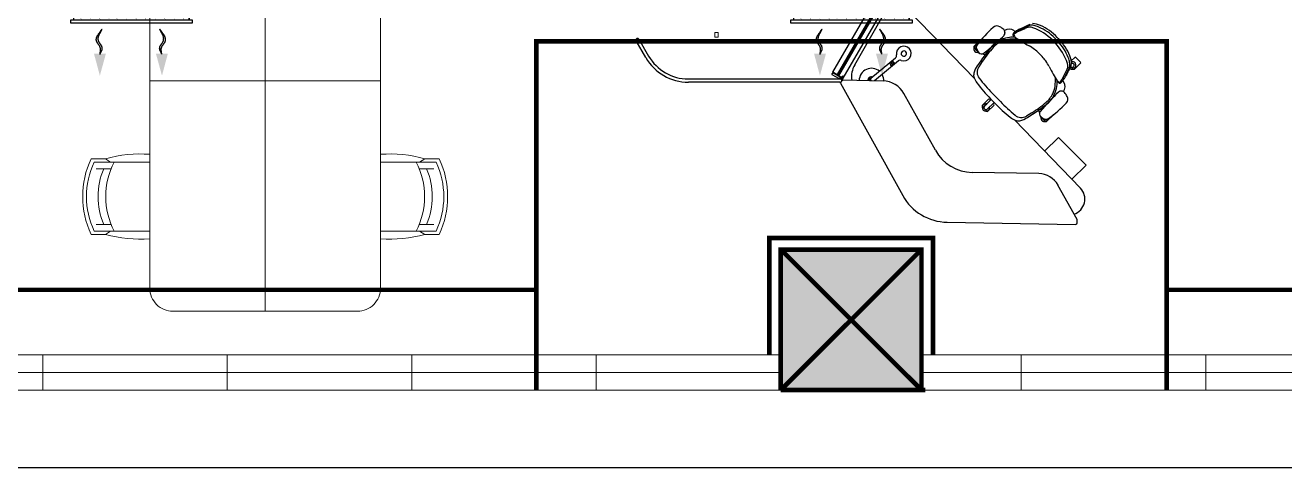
# Model space of a CAD drawing. Header units: millimetres. Extents: x 148480 to 578986, y 39883 to 155062.
# Drawn here: x 223814 to 232006, y 61401 to 64283 of the extents above; entities that cross this region are included whole.
import ezdxf

# ---------------------------------------------------------------- set-up
doc = ezdxf.new("R2010")
doc.units = ezdxf.units.MM
doc.linetypes.add('CENTER', pattern=[2, 1.25, -0.25, 0.25, -0.25])
doc.linetypes.add('HIDDEN', pattern=[0.375, 0.25, -0.125])
for name, color, linetype in [('CEN', 252, 'CENTER'), ('Hatch 01_UC', 7, 'Continuous'), ('I - MODULAR', 44, 'Continuous'), ('Layer2', 4, 'Continuous'), ('Layer4', 6, 'Continuous'), ('M-HVAC VRV PIPE', 4, 'Continuous'), ('M-HVAC-GRIL', 6, 'Continuous'), ('M-HVAC-SUPP', 4, 'Continuous')]:
    doc.layers.add(name, color=color, linetype=linetype)
for name, color, linetype, lineweight in [('G-IMPT', 8, 'Continuous', 5), ('ID - MODULAR', 44, 'Continuous', 5), ('KDBS-SIDE THROW GRILLE', 1, 'Continuous', 18), ('M HVAC GRILLE', 6, 'Continuous', 13)]:
    doc.layers.add(name, color=color, linetype=linetype, lineweight=lineweight)
doc.layers.add('glass', color=7, linetype='Continuous', lineweight=0, true_color=0x0000d6)

# ---------------------------------------------------------------- blocks, each defined once
blk = doc.blocks.new('Junction_ViaLsgEndTransition 108_ - Family 68__C1-557104-Level 1')
at = {"layer": 'G-IMPT'}
for p, q in [((-30, -26.4), (0, -26.4)), ((-30, -26.4), (-30, -49.8)), ((-30, -49.8), (0, -49.8)), ((0, -26.4), (0, -49.8))]:
    blk.add_line(p, q, dxfattribs=at)
blk = doc.blocks.new('Junction_ViaLsgEndTransition 108_ - Family 68__C2-557105-Level 1')
blk.add_blockref('Junction_ViaLsgEndTransition 108_ - Family 68__C1-557104-Level 1', (0, 0))
blk = doc.blocks.new('Junction_ViaLsgEndTransition 108_ - Family 68-557103-Level 1')
blk.add_blockref('Junction_ViaLsgEndTransition 108_ - Family 68__C2-557105-Level 1', (0, 0))
blk = doc.blocks.new('GFC1')
at = {"layer": 'Hatch 01_UC', "linetype": 'Continuous'}
h = blk.add_hatch(color=8, dxfattribs=at)
h.dxf.hatch_style = 1
h.paths.add_polyline_path([(302275.5, 62893.3), (301360.5, 62893.3), (301360.5, 63808.3), (302275.5, 63808.3)])
at = {"layer": 'CEN', "color": 8, "linetype": 'Continuous', "lineweight": 0}
for p, q in [((301360.5, 63808.3), (302275.5, 63808.3)), ((301360.5, 62893.3), (302275.5, 63808.3)), ((302275.5, 62893.3), (301360.5, 63808.3)), ((301360.5, 62893.3), (301360.5, 63808.3)), ((302275.5, 63808.3), (302275.5, 62893.3)), ((302275.5, 62893.3), (301360.5, 62893.3)), ((302300.9, 62893.3), (302275.5, 62893.3))]:
    blk.add_line(p, q, dxfattribs=at)
at = {"layer": 'CEN', "color": 8, "linetype": 'HIDDEN', "lineweight": 0, "ltscale": 1500}
for p, q in [((293822.1, 63545.8), (299770.4, 63545.8)), ((303870.4, 63545.8), (309733.7, 63545.8))]:
    blk.add_line(p, q, dxfattribs=at)
blk.add_lwpolyline([(303870.4, 62893.3), (303870.4, 65163.3), (299770.4, 65163.3), (299770.4, 62893.3)], dxfattribs=at)
at = {"layer": 'CEN', "color": 8, "linetype": 'Continuous', "lineweight": 0}
for points in [[(302350.5, 63122.1), (302350.5, 63883.3), (301285.5, 63883.3), (301285.5, 63122.1)], [(302275.5, 63122.1), (302275.5, 63808.3), (301360.5, 63808.3), (301360.5, 63122.1)]]:
    blk.add_lwpolyline(points, dxfattribs=at)
at = {"layer": 'DEFPOINTS', "color": 8, "linetype": 'Continuous'}
blk.add_lwpolyline([(330908.9, 62386.8), (289636.8, 62386.8), (289636.8, 144736.9), (330908.9, 144736.9)], close=True, dxfattribs=at)
at = {"layer": 'glass', "color": 8, "linetype": 'Continuous'}
for p, q in [((301360.5, 63122.1), (292235.9, 63122.1)), ((296560.5, 62893.3), (296560.5, 63122.1)), ((297760.5, 62893.3), (297760.5, 63122.1)), ((298960.5, 62893.3), (298960.5, 63122.1)), ((300160.5, 62893.3), (300160.5, 63122.1)), ((311323.8, 63122.1), (302275.5, 63122.1)), ((302923.8, 62893.3), (302923.8, 63122.1)), ((304123.8, 62893.3), (304123.8, 63122.1)), ((301360.5, 63007.7), (292235.9, 63007.7)), ((311323.8, 63007.7), (302275.5, 63007.7)), ((301360.5, 62893.3), (292235.9, 62893.3)), ((311323.8, 62893.3), (302275.5, 62893.3))]:
    blk.add_line(p, q, dxfattribs=at)
at = {"layer": 'I - MODULAR', "color": 8}
for p, q in [((301699, 64962.3), (302232.4, 65886.2)), ((302260.1, 65870.2), (301726.7, 64946.3)), ((302260.1, 65870.2), (301726.7, 64946.3)), ((301729.3, 64948.1), (302259.9, 65867)), ((301729.3, 64948.1), (302259.9, 65867)), ((301737.3, 64940.2), (302270.7, 65864)), ((301737.3, 64940.2), (302270.7, 65864)), ((301737.6, 64943.3), (302268.1, 65862.3)), ((302268.1, 65862.2), (301737.6, 64943.3)), ((302298.4, 65848.1), (301765, 64924.2)), ((301841.4, 65011.2), (302031.4, 65340.1)), ((302196.5, 65360.3), (302620.3, 64921.4)), ((302882.5, 65224.4), (302871.3, 65213.6)), ((302871.3, 65213.6), (302882.5, 65224.4)), ((302909.4, 65229.3), (302950, 65247.3)), ((302971.8, 65265.7), (302910.8, 65237.4)), ((300482.7, 65057.7), (300419.5, 65167.2)), ((300422.2, 65180.9), (300424.6, 65182.4)), ((300437.8, 65177.8), (300501, 65068.3)), ((302617, 65129.9), (302664.2, 65175.6)), ((303146.8, 65152.3), (303129.2, 65170.6)), ((303161.3, 65166.2), (303143.6, 65184.5)), ((303158.5, 65190), (303167.3, 65180.9)), ((301947.1, 64923.5), (302107.2, 65057.1)), ((302628, 65111.2), (302616.8, 65122.7)), ((302648.3, 65090.2), (302634.5, 65104.5)), ((302634.5, 65104.5), (302640.2, 65101.7)), ((302688.4, 65074.6), (302673.5, 65083.1)), ((302697.7, 65100.2), (302705.3, 65096.4)), ((303060.5, 65064.3), (303038.3, 65087.4)), ((303038.3, 65087.4), (303060.5, 65064.3)), ((303249.6, 65037), (303272.8, 65059.3)), ((303280, 65059.2), (303309.5, 65028.6)), ((302125, 65036.2), (301970.1, 64906.9)), ((302076.6, 65019.7), (302073, 65028.4)), ((302090.8, 65031.5), (302076.6, 65019.7)), ((302085.6, 65015.1), (302079.6, 65022.2)), ((302082.7, 65012.6), (302096.7, 65024.4)), ((302082.7, 65012.6), (302090.3, 65007.7)), ((302095.6, 65023.4), (302089.6, 65030.5)), ((302671.1, 65032.7), (302648.1, 64998.4)), ((303197.8, 64930.6), (303217.3, 64970.5)), ((303236.4, 64991.6), (303206, 64931.7)), ((303240.3, 64989), (303242.1, 64992.6)), ((303242.1, 64992.6), (303246.9, 65001.8)), ((303255.3, 65019.4), (303250.9, 65018.7)), ((303262.8, 64983.5), (303252.7, 64993.9)), ((303258.8, 64994.6), (303252.8, 64993.8)), ((303309.4, 65021.4), (303269.9, 64983.3)), ((300759.5, 64919), (301747.6, 64919)), ((301747.6, 64898), (300759.5, 64898)), ((301698.2, 64960.8), (301692.7, 64951.4)), ((301693.4, 64948.9), (301740, 64922)), ((301699, 64962.3), (301698.2, 64960.8)), ((301698.2, 64960.8), (301751.5, 64930)), ((301751.5, 64930), (301698.2, 64960.8)), ((301726.7, 64946.3), (301699, 64962.3)), ((301702.4, 64958.4), (301703.2, 64959.9)), ((301729.9, 64945.9), (301729.3, 64948.1)), ((301729.9, 64945.9), (301729.3, 64948.1)), ((301735.4, 64942.8), (301729.9, 64945.9)), ((301729.9, 64945.9), (301735.4, 64942.8)), ((301737.6, 64943.3), (301735.4, 64942.8)), ((301737.6, 64943.3), (301735.4, 64942.8)), ((301753.2, 64931), (301737.3, 64940.2)), ((301747.6, 64919), (301738.7, 64919)), ((301739.4, 64923.1), (301766.8, 64938.9)), ((301767.7, 64937.2), (301740.4, 64921.4)), ((301740.7, 64921.6), (301743.5, 64920)), ((301740.8, 64920), (301753.6, 64920)), ((301748.7, 64890.7), (302154, 64159.4)), ((301753.6, 64918.1), (301752, 64918.1)), ((301753.4, 64928.9), (301764.2, 64922.7)), ((301764.2, 64922.7), (301753.4, 64928.9)), ((301753.6, 64920), (301753.6, 64918.1)), ((301765, 64924.2), (301755.1, 64929.9)), ((301762.1, 64909.8), (301757.5, 64907.2)), ((301758.2, 64909.9), (301758.2, 64907.1)), ((301758.7, 64913.3), (301764.2, 64922.7)), ((301760, 64925.1), (301760.8, 64926.6)), ((301764.2, 64922.7), (301765, 64924.2)), ((301766.8, 64938.9), (301767.7, 64937.2)), ((302025.7, 64905.7), (301768.5, 64911.4)), ((301936.2, 64914.2), (301947.3, 64923.5)), ((301939.1, 64907.6), (301936.2, 64914.2)), ((301946, 64910.6), (301942.2, 64907.5)), ((301942.8, 64919.7), (301946, 64910.6)), ((303180.9, 64893.1), (303192, 64903.9)), ((303192, 64903.9), (303180.9, 64893.1)), ((302365.9, 64454.3), (302161.1, 64823.9)), ((302788.8, 64771.2), (302735.8, 64826)), ((302681.6, 64728.4), (302670.7, 64739.7)), ((302670.8, 64746.9), (302710.3, 64785)), ((302684.8, 64741.1), (302729.2, 64785.3)), ((302723, 64779.1), (302684.8, 64741.1)), ((302723, 64779.1), (302684.8, 64741.1)), ((302699.7, 64755.9), (302684.8, 64741.1)), ((302700.2, 64709.1), (302689.4, 64720.4)), ((302747.8, 64766), (302702.2, 64723.2)), ((302702.2, 64723.2), (302741.5, 64760)), ((302741.5, 64760), (302702.2, 64723.2)), ((302702.2, 64723.2), (302717.5, 64737.5)), ((302746.9, 64747.1), (302707.4, 64709)), ((302717.5, 64784.9), (302723, 64779.1)), ((302751.8, 64761.9), (302725.3, 64789.3)), ((302729.2, 64785.3), (302747.8, 64766)), ((302741.5, 64760), (302747, 64754.3)), ((303057.9, 64731.3), (303061.4, 64723.5)), ((302880.1, 64652.4), (303309.2, 64208.1)), ((302993.1, 64699.3), (302958, 64677.5)), ((303043.5, 64699.9), (303035.5, 64715.2)), ((303063.5, 64660.2), (303049.7, 64674.5)), ((303063.5, 64660.2), (303061, 64666)), ((303081.2, 64641.9), (303070, 64653.4)), ((303135.6, 64687.4), (303088.3, 64641.8)), ((303166.1, 64538.4), (303076.6, 64449)), ((303345.6, 64358.7), (303166.1, 64538.4)), ((303038.2, 64302.8), (302605.4, 64310.4)), ((303253, 64266.2), (303345.6, 64358.7)), ((303287.4, 64003.8), (303163.4, 64227.6)), ((302442.4, 63986.1), (303277.1, 63971.4)), ((303288.7, 63982.6), (303289, 63997.4))]:
    blk.add_line(p, q, dxfattribs=at)
for centre, radius, start, end in [((303286.6, 64648.6), 815.5, 131.99857, 142.76082), ((302766.4, 65226.3), 38.1, 60.15477, 131.99857), ((302720.5, 65146.3), 130.3, 46.46362, 60.15477), ((302791, 65220.5), 27.9, 314.59848, 46.46362), ((302791, 65220.5), 27.9, 314.59848, 27.65904), ((302847.3, 65188.8), 54.7, 56.96654, 125.14289), ((302875.7, 65209), 6.35, 134, 191.50741), ((302875.7, 65209), 6.35, 134, 191.50741), ((303017.1, 65008.4), 252.4, 114.8994, 124.26654), ((302863.4, 65213.5), 25.2, 31.03347, 56.96654), ((302980.2, 65076.3), 168.6, 114.84426, 127.64486), ((302900.1, 65206.1), 25.4, 123.57114, 134), ((302900.1, 65206.1), 25.4, 126.73228, 134), ((303031.9, 65007.5), 263.8, 115.8525, 123.57114), ((303118.3, 64869.2), 413.9, 111.29395, 114), ((302978.2, 65228.7), 28, 88.10133, 111.29395), ((302985.7, 65235.8), 33, 94.44237, 114.8994), ((302976.8, 65187.2), 69.6, 70.13892, 88.10133), ((302989.5, 65185.9), 83, 78.67758, 94.44237), ((302995.4, 65150.5), 128.8, 65.41917, 88.58084), ((302882.2, 64925.3), 348, 44.80243, 70.13892), ((302975.6, 65116.3), 154, 66.06915, 78.67758), ((302896.4, 64937.8), 349.3, 44.94051, 66.06915), ((302898.8, 64939.2), 361.1, 44, 65.41917), ((300428.8, 65172.6), 10.7, 128.29393, 210), ((300428.5, 65172.4), 10.7, 30, 111.70607), ((302160.8, 65084.3), 48, 249.36196, 190.81445), ((302620.5, 65126.3), 5.08, 134, 224), ((302640.1, 65115.6), 24.1, 101.07394, 242), ((302659.6, 65125.2), 27.9, 142.76082, 203.00031), ((302659.6, 65125.2), 27.9, 142.76082, 203.00031), ((302659.6, 65125.2), 27.9, 149.73832, 203.00031), ((303286.6, 64648.6), 815.5, 139.7419, 142.76082), ((304073.4, 64020.6), 1740.3, 140.32474, 145.55096), ((301776.7, 66249.2), 1472.6, 307.89675, 314.59848), ((302847, 65037.9), 147, 111.09725, 140.32474), ((302867.7, 65009.1), 169.6, 113.92694, 137.49964), ((301776.7, 66249.2), 1472.6, 312.59083, 314.59848), ((302847, 65037.9), 147, 111.09725, 120.09413), ((302886.1, 64936.6), 255.5, 98.44001, 111.09725), ((302886.1, 64936.6), 255.5, 98.44001, 111.09725), ((302865.9, 65013.2), 165.1, 95.61692, 113.92694), ((302873.3, 65022.3), 168.9, 86.00245, 98.44001), ((302873.3, 65022.3), 168.9, 86.00245, 98.44001), ((302878.8, 64882.2), 296.7, 85.18058, 95.61692), ((302882.9, 65210.5), 13.7, 191.50741, 218.73795), ((302882.9, 65210.5), 13.7, 191.50741, 218.73795), ((302909.2, 65231.6), 47.4, 218.73795, 239.41473), ((302909.2, 65231.6), 47.4, 218.73795, 239.41473), ((302905.3, 65215.5), 31.9, 216.23045, 230.83572), ((303345.2, 65830.6), 788, 234.27945, 237.97411), ((303345.2, 65830.6), 788, 234.27945, 237.97411), ((303345.2, 65830.6), 788, 237.97411, 241.99213), ((303345.2, 65830.6), 788, 237.97411, 241.99213), ((302864.9, 64927.6), 234.7, 51.56792, 61.99213), ((302864.9, 64927.6), 234.7, 51.56792, 61.99213), ((302893.1, 64914), 348, 17.86108, 43.19757), ((302906.1, 64927.7), 349.3, 21.93086, 43.0595), ((302907.6, 64930.1), 361.1, 22.58084, 44), ((300759.5, 65217.5), 319.5, 210, 270), ((300759.5, 65217.5), 298.5, 210, 270), ((302095, 65071.8), 19.1, 309.85927, 10.81445), ((302160.9, 65084.2), 17.6, 129.85927, 309.85927), ((302160.9, 65084.2), 17.6, 309.85927, 129.85927), ((302639.5, 65115.9), 12.5, 129.24655, 201.88532), ((302639.5, 65115.9), 12.5, 201.88532, 246.11468), ((302639.5, 65115.9), 12.5, 201.88532, 246.11468), ((302640.1, 65115.6), 24.1, 242, 285.56705), ((302727.4, 65153.9), 101.6, 203.00031, 217.27274), ((302727.4, 65153.9), 101.6, 203.00031, 218.84737), ((302727.4, 65153.9), 101.6, 203.00031, 218.06691), ((302666.4, 65106.2), 24.1, 218.06691, 307.89675), ((303309.5, 64604.2), 768.8, 137.49964, 146.12878), ((302666.4, 65106.2), 24.1, 286.9991, 307.89675), ((301776.7, 66249.2), 1472.6, 307.89675, 308.71481), ((304073.4, 64020.6), 1740.3, 141.81971, 142.72866), ((302878.6, 64933.2), 221.9, 44, 53.43738), ((302878.6, 64933.2), 221.9, 44, 53.43738), ((302900.9, 64910.1), 221.9, 34.56263, 44), ((302900.9, 64910.1), 221.9, 34.56263, 44), ((303087.2, 65000.7), 154, 9.32242, 21.93086), ((303122.1, 65019.3), 128.8, 359.41917, 22.58084), ((303276.3, 65055.7), 5.08, 44, 134), ((301978.8, 64931.8), 158.8, 149.97508, 187.896), ((301950.3, 64908.3), 80.1, 49.66785, 179.42832), ((302219.2, 65132.9), 163.6, 215.14134, 224.57719), ((302137.2, 65021.6), 19.1, 69.36196, 129.85927), ((302763.1, 64919.4), 151.5, 145.55096, 165.70048), ((302700.9, 64963), 63.5, 146.12878, 217.92553), ((302894.8, 64896.6), 234.7, 26.00788, 36.43208), ((302894.8, 64896.6), 234.7, 26.00788, 36.43208), ((303814, 65345.1), 788, 206.00788, 210.02589), ((303814, 65345.1), 788, 206.00788, 210.02589), ((302845.3, 65152), 413.9, 334, 336.70605), ((303158.1, 64999.4), 69.6, 359.89867, 17.86108), ((303199.7, 64999.4), 28, 336.70605, 359.89867), ((303207, 65006.6), 33, 333.1006, 353.55763), ((303157.3, 65012.2), 83, 353.55763, 9.32242), ((303256.4, 65006.9), 24.1, 227.9707, 278), ((303258.7, 64892.3), 101.6, 95.50341, 99.35391), ((303258.7, 64892.3), 101.6, 95.50341, 99.35391), ((303214.7, 65018.3), 36.1, 332.8091, 0.58676), ((303214.7, 65018.3), 36.1, 332.8091, 359.41917), ((303227.1, 65220.2), 227.8, 275.50341, 278), ((303227.1, 65220.2), 227.8, 275.50341, 278), ((303122.1, 65019.3), 128.8, 359.7473, 7.90919), ((303256.4, 65006.9), 24.1, 278, 104.54145), ((303122.1, 65019.3), 128.8, 359.7473, 4.88193), ((303287, 64793.8), 227.8, 98, 99.12963), ((303287, 64793.8), 227.8, 98, 99.12825), ((303287, 64793.8), 227.8, 98, 99.12825), ((303227.1, 65220.2), 227.8, 276.46175, 278), ((303257, 65007), 12.5, 278, 98), ((303257, 65007), 12.5, 278, 98), ((303257, 65007), 12.5, 278, 98), ((303257, 65007), 12.5, 278, 98), ((303266.4, 64987), 5.08, 224, 314), ((303305.9, 65025.1), 5.08, 314, 44), ((301694.3, 64950.5), 1.78, 150.00001, 240.00001), ((301740.8, 64920.7), 2.67, 120, 198), ((301740.7, 64920.7), 2.61, 198, 220.07742), ((301740.7, 64920.8), 0.759, 120, 270.44668), ((301757.6, 64895.7), 10.2, 166.80259, 208.99495), ((301747.6, 64908.4), 10.7, 65.89373, 90), ((301747.6, 64908.4), 10.7, 8.29393, 90), ((301747.6, 64908.6), 10.7, 270, 351.70607), ((301757.2, 64914.2), 1.78, 285.00001, 330.00001), ((301768.2, 64898.7), 12.7, 88.73181, 118.99495), ((301950.3, 64908.3), 24.4, 73.8709, 181.78748), ((301958, 64914.8), 12.7, 199.11197, 215.94316), ((301950.3, 64908.3), 24.4, 355.69218, 5.36549), ((301950.3, 64908.3), 80.1, 357.60614, 29.92749), ((302022.2, 64747), 158.8, 28.99495, 88.73181), ((302665.6, 64944.3), 50.8, 165.70048, 201.98733), ((302748.8, 64977.9), 140.5, 201.98733, 216.97654), ((303528.2, 65564.7), 1116.2, 216.97654, 224), ((303616.8, 65676.7), 1224.6, 217.92553, 224), ((303814, 65345.1), 788, 210.02589, 213.72055), ((303814, 65345.1), 788, 210.02589, 213.72055), ((302849.9, 64912.1), 296.7, 352.38308, 2.81942), ((302989.7, 64901.8), 168.9, 349.55999, 1.99755), ((302989.7, 64901.8), 168.9, 349.55999, 1.99755), ((303200.2, 64930.3), 47.4, 208.58527, 229.26205), ((303200.2, 64930.3), 47.4, 208.58527, 229.26205), ((303184, 64926.9), 31.9, 217.16428, 231.76955), ((303178.2, 64904.8), 13.7, 229.26205, 256.4926), ((303178.2, 64904.8), 13.7, 229.26205, 256.4926), ((303176.4, 64897.6), 6.35, 256.4926, 314), ((303176.4, 64897.6), 6.35, 256.4926, 314), ((303047.4, 65006.7), 168.6, 320.35514, 333.15574), ((302980.9, 65045.9), 252.4, 323.73346, 333.1006), ((303174.4, 64922.1), 25.4, 314, 324.42886), ((303174.4, 64922.1), 25.4, 314, 321.26772), ((303180.5, 64885.1), 25.2, 31.03347, 56.96654), ((302980.5, 65060.8), 263.8, 324.42886, 332.14751), ((303155.2, 64869.9), 54.7, 322.85711, 31.03347), ((304177.6, 63762.9), 1472.6, 133.40152, 140.10326), ((302976.3, 64896.6), 169.6, 310.50036, 334.07306), ((303004.4, 64874.9), 147, 307.67526, 336.90275), ((302980.4, 64894.6), 165.1, 334.07306, 352.38308), ((304177.6, 63762.9), 1472.6, 133.40152, 135.40917), ((303004.4, 64874.9), 147, 327.90587, 336.90275), ((302904.5, 64917.5), 255.5, 336.90275, 349.55999), ((302904.5, 64917.5), 255.5, 336.90275, 349.55999), ((303185, 64812.6), 27.9, 60.34096, 133.40152), ((303185, 64812.6), 27.9, 41.53638, 133.40152), ((303108.3, 64744.7), 130.3, 27.84523, 41.53638), ((303189.9, 64787.8), 38.1, 316.00143, 27.84523), ((302674.3, 64743.2), 5.08, 134, 224), ((302693.9, 64732.6), 24.1, 134, 314), ((302693.9, 64732.6), 24.1, 76.10636, 134), ((302693.5, 64732.1), 12.5, 134, 314), ((302693.5, 64732.1), 12.5, 134, 314), ((302693.5, 64732.1), 12.5, 134, 197.28731), ((302693.8, 64732.1), 12.8, 134.8477, 196.43961), ((302693.5, 64732.1), 12.5, 250.71269, 314), ((302693.4, 64732.5), 12.8, 251.56039, 313.1523), ((302713.8, 64781.4), 5.08, 44, 134), ((302693.9, 64732.6), 24.1, 314, 11.89364), ((302743.4, 64750.7), 5.08, 314, 44), ((303554.7, 65537.3), 1116.2, 224, 231.02347), ((303669.7, 65621.9), 1224.6, 224, 230.07448), ((302030.5, 66136), 1740.3, 302.44904, 307.67526), ((302587.2, 65352.2), 768.8, 301.87122, 310.50036), ((302030.5, 66136), 1740.3, 305.27135, 306.1803), ((304177.6, 63762.9), 1472.6, 139.2852, 140.10326), ((302630.7, 65327.8), 815.5, 305.23918, 316.00143), ((302703.9, 64712.6), 5.08, 224, 314), ((302941, 64778.8), 140.5, 231.02347, 246.01267), ((302924.5, 64731.5), 63.5, 230.07448, 301.87122), ((302904.5, 64696.9), 50.8, 246.01267, 282.29953), ((302883.1, 64795.2), 151.5, 282.29953, 302.44904), ((303066.3, 64692), 24.1, 140.10326, 229.93309), ((303066.3, 64692), 24.1, 140.10326, 161.0009), ((303116.2, 64751.3), 101.6, 229.15263, 244.99969), ((303116.2, 64751.3), 101.6, 229.93309, 244.99969), ((303074.8, 64665.4), 24.1, 162.43296, 206), ((303116.2, 64751.3), 101.6, 230.72726, 244.99969), ((303074.8, 64665.4), 24.1, 206, 346.92606), ((303075.1, 64664.9), 12.5, 201.88532, 246.11468), ((303075.1, 64664.9), 12.5, 201.88532, 246.11468), ((303075.1, 64664.9), 12.5, 246.11468, 318.75345), ((303085.1, 64684.6), 27.9, 244.99969, 305.23918), ((303085.1, 64684.6), 27.9, 244.99969, 305.23918), ((303085.1, 64684.6), 27.9, 244.99969, 298.26168), ((303084.8, 64645.5), 5.08, 224, 314), ((302630.7, 65327.8), 815.5, 305.23918, 308.2581), ((302610.3, 64589.7), 279.4, 208.99495, 268.99495), ((303035.7, 64156.8), 146, 28.99495, 88.99495), ((302448.3, 64322.6), 336.5, 208.99495, 268.99495), ((303235.2, 64136.6), 102.9, 288.48361, 44), ((303277.3, 63982.8), 11.4, 268.99495, 358.99495), ((303276.3, 63997.7), 12.7, 358.99495, 28.99495)]:
    blk.add_arc(centre, radius, start, end, dxfattribs=at)
for centre, major_axis, ratio, start_param, end_param in [((303016.7, 65128.2), (-140.5, 80.4), 0.166302, 6.227475, 6.61322), ((302078.5, 65015.3), (8.8, -10.5), 0.400548, 3.141593, 6.283185), ((303100.5, 65041.4), (75.5, -143.2), 0.166302, 5.953151, 6.338896)]:
    blk.add_ellipse(centre, major_axis=major_axis, ratio=ratio, start_param=start_param, end_param=end_param, dxfattribs=at)
for points in [[(302916.9, 65244.9), (302925.2, 65248.8), (302944.4, 65257.9), (302968.8, 65269.4), (302982.3, 65275.8)], [(303246.9, 65001.8), (303240.1, 64988.5), (303227.7, 64964.6), (303217.9, 64945.7), (303213.7, 64937.6)], [(301938.6, 64922.2), (301939.7, 64923.1), (301942.2, 64924.2), (301945.4, 64924), (301947.1, 64923.5)]]:
    blk.add_open_spline(points, degree=3, dxfattribs=at)
blk.add_open_spline([(301937.6, 64907.6), (301936.8, 64909.5), (301935.6, 64913.4), (301935.9, 64918.7), (301937.5, 64921.3), (301938.6, 64922.2)], degree=3, knots=[-0.363067, -0.363067, -0.363067, -0.363067, -0.25, -0.125, 0, 0, 0, 0], dxfattribs=at)
at = {"layer": 'ID - MODULAR', "color": 8, "ltscale": 500}
for p, q in [((296967.9, 64399.1), (296874.8, 64399.1)), ((297002.1, 64378), (296967.9, 64399.1)), ((299011.7, 64378), (299045.9, 64399.1)), ((299045.9, 64399.1), (299139, 64399.1)), ((297025.8, 64378), (296895, 64378)), ((297003.8, 64378), (297002.1, 64378)), ((297025.8, 64378), (297256.9, 64378)), ((298988, 64378), (298756.9, 64378)), ((298988, 64378), (299118.7, 64378)), ((299009.9, 64378), (299011.7, 64378)), ((296874.8, 63907.1), (296967.9, 63907.1)), ((296895, 63928.3), (297025.8, 63928.3)), ((297002.1, 63928.3), (296967.9, 63907.1)), ((297003.8, 63928.3), (297002.1, 63928.3)), ((297256.9, 63928.3), (297025.8, 63928.3)), ((298756.9, 63928.3), (298988, 63928.3)), ((299118.7, 63928.3), (298988, 63928.3)), ((299009.9, 63928.3), (299011.7, 63928.3)), ((299011.7, 63928.3), (299045.9, 63907.1)), ((299139, 63907.1), (299045.9, 63907.1))]:
    blk.add_line(p, q, dxfattribs=at)
at = {"layer": 'ID - MODULAR', "color": 8, "ltscale": 500, "extrusion": (0, 0, -1)}
for p, q in [((296908.9, 64334.2), (297005.4, 64334.2)), ((299104.9, 64334.2), (299008.4, 64334.2)), ((296908.9, 63972.1), (297005.4, 63972.1)), ((299104.9, 63972.1), (299008.4, 63972.1))]:
    blk.add_line(p, q, dxfattribs=at)
at = {"layer": 'ID - MODULAR', "color": 8, "ltscale": 500}
for points in [[(298006.9, 64906.6), (297256.9, 64906.6), (297256.9, 66406.6), (298006.9, 66406.6)], [(298006.9, 64906.6), (298756.9, 64906.6), (298756.9, 66406.6), (298006.9, 66406.6)]]:
    blk.add_lwpolyline(points, close=True, dxfattribs=at)
for points in [[(298006.9, 63406.6), (297406.9, 63406.6, -0.414214), (297256.9, 63556.6), (297256.9, 64906.6), (298006.9, 64906.6)], [(298006.9, 63406.6), (298606.9, 63406.6, 0.414214), (298756.9, 63556.6), (298756.9, 64906.6), (298006.9, 64906.6)]]:
    blk.add_lwpolyline(points, format="xyb", close=True, dxfattribs=at)
at = {"layer": 'ID - MODULAR', "color": 8, "ltscale": 500, "extrusion": (0, 0, -1)}
for centre, major_axis, start_param, end_param in [((297400.9, 64153.1), (580.8, 0), 2.704257, 3.578932), ((297195.3, 63592), (838.5, 0), 4.437818, 4.785935), ((297375.9, 64153.1), (-530.9, 0), 5.845838, 6.720513), ((297375.9, 64153.1), (-455.9, 0), 5.8748, 6.691551), ((297450.9, 64153.1), (480.9, 0), 2.65511, 3.628104), ((297195.3, 64714.3), (838.5, 0), 1.49727, 1.845387)]:
    blk.add_ellipse(centre, major_axis=major_axis, ratio=1, start_param=start_param, end_param=end_param, dxfattribs=at)
at = {"layer": 'ID - MODULAR', "color": 8, "ltscale": 500}
for centre, major_axis, start_param, end_param in [((298818.5, 63592), (-838.5, 0), 4.437818, 4.785935), ((298612.9, 64153.1), (-580.8, 0), 2.704257, 3.578932), ((298562.9, 64153.1), (-480.9, 0), 2.65511, 3.628104), ((298637.8, 64153.1), (455.9, 0), 5.8748, 6.691551), ((298637.8, 64153.1), (530.9, 0), 5.845838, 6.720513), ((298818.5, 64714.3), (-838.5, 0), 1.49727, 1.845387)]:
    blk.add_ellipse(centre, major_axis=major_axis, ratio=1, start_param=start_param, end_param=end_param, dxfattribs=at)
at = {"layer": 'I - MODULAR', "color": 8, "xscale": -1, "rotation": 89.99978954085074}
blk.add_blockref('Junction_ViaLsgEndTransition 108_ - Family 68-557103-Level 1', (300904.3, 65191.1), dxfattribs=at)
blk = doc.blocks.new('BEAM')
at = {"layer": 'CEN', "color": 11, "linetype": 'HIDDEN', "lineweight": 0, "ltscale": 1500, "const_width": 30}
for points in [[(363870.4, 62893.3), (363870.4, 65163.3), (359770.4, 65163.3), (359770.4, 62893.3)], [(353822.1, 63545.8), (359770.4, 63545.8)], [(363870.4, 63545.8), (369733.7, 63545.8)]]:
    blk.add_lwpolyline(points, dxfattribs=at)
at = {"layer": 'CEN', "color": 11, "linetype": 'Continuous', "lineweight": 0, "const_width": 30}
for points in [[(362350.5, 63122.1), (362350.5, 63883.3), (361285.5, 63883.3), (361285.5, 63122.1)], [(362275.5, 63122.1), (362275.5, 63808.3), (361360.5, 63808.3), (361360.5, 63122.1)], [(361360.5, 62893.3), (361360.5, 63808.3)], [(362275.5, 62893.3), (361360.5, 63808.3)], [(361360.5, 62893.3), (362275.5, 63808.3)], [(361360.5, 63808.3), (362275.5, 63808.3)], [(362275.5, 63808.3), (362275.5, 62893.3)], [(362275.5, 62893.3), (361360.5, 62893.3)], [(362300.9, 62893.3), (362275.5, 62893.3)]]:
    blk.add_lwpolyline(points, dxfattribs=at)
blk = doc.blocks.new('BEE')
at = {"layer": 'M-HVAC VRV PIPE', "linetype": 'Continuous'}
blk.add_blockref('BEAM', (0, 0), dxfattribs=at)
blk = doc.blocks.new('RAAAA')
at = {"linetype": 'Continuous', "ltscale": 1000}
for points in [[(363, 0, 0), (363, 0, 0), (364, 0, 0), (364, 0, 0), (365, 0, 0), (366, 0, 0), (367, -1, 0), (368, -1, 0), (369, -1, 0), (371, -1, 0), (373, -2, 0), (374, -2, 0), (377, -2, 0), (379, -3, 0), (381, -3, 0), (384, -4, 0), (387, -4, 0), (390, -5, 0), (393, -5, 0), (397, -6, 0), (400, -6, 0), (404, -7, 0), (408, -8, 0), (412, -8, 0), (416, -9, 0), (421, -10, 0), (421, -10, 0), (425, -11, 0), (430, -11, 0), (435, -11, 0), (439, -11, 0), (444, -11, 0), (449, -11, 0), (454, -10, 0), (459, -10, 0), (464, -9, 0), (468, -7, 0), (473, -6, 0), (478, -4, 0), (483, -2, 0), (488, 0, 0), (494, 2, 0), (499, 4, 0), (504, 7, 0), (509, 10, 0), (514, 13, 0), (519, 16, 0), (525, 20, 0), (530, 24, 0), (535, 28, 0), (541, 32, 0), (546, 36, 0), (546, 36, 0), (552, 40, 0), (557, 44, 0), (563, 48, 0), (568, 51, 0), (574, 54, 0), (580, 56, 0), (586, 58, 0), (592, 60, 0), (598, 61, 0), (604, 62, 0), (610, 62, 0), (616, 62, 0), (622, 62, 0), (628, 61, 0), (635, 60, 0), (641, 59, 0), (648, 57, 0), (654, 55, 0), (661, 52, 0), (668, 49, 0), (675, 46, 0), (681, 42, 0), (688, 38, 0), (695, 33, 0), (702, 28, 0), (702, 28, 0), (709, 23, 0), (716, 19, 0), (722, 14, 0), (728, 10, 0), (734, 5, 0), (740, 1, 0), (745, -2, 0), (750, -6, 0), (755, -9, 0), (759, -13, 0), (763, -15, 0), (767, -18, 0), (771, -21, 0), (774, -23, 0), (777, -25, 0), (779, -27, 0), (782, -29, 0), (784, -31, 0), (786, -32, 0), (787, -33, 0), (789, -34, 0), (790, -35, 0), (790, -35, 0), (791, -35, 0), (791, -36, 0)], [(363, 0, 0), (363, 0, 0), (364, 0, 0), (364, 0, 0), (365, -1, 0), (366, -1, 0), (367, -2, 0), (368, -2, 0), (369, -3, 0), (371, -4, 0), (373, -5, 0), (374, -5, 0), (377, -6, 0), (379, -8, 0), (381, -9, 0), (384, -10, 0), (387, -12, 0), (390, -13, 0), (393, -15, 0), (397, -16, 0), (400, -18, 0), (404, -20, 0), (408, -22, 0), (412, -24, 0), (416, -26, 0), (421, -28, 0), (421, -28, 0), (425, -30, 0), (430, -32, 0), (435, -34, 0), (439, -35, 0), (444, -36, 0), (449, -37, 0), (454, -37, 0), (459, -38, 0), (464, -38, 0), (468, -37, 0), (473, -37, 0), (478, -36, 0), (483, -35, 0), (488, -33, 0), (494, -32, 0), (499, -30, 0), (504, -28, 0), (509, -25, 0), (514, -22, 0), (519, -19, 0), (525, -16, 0), (530, -13, 0), (535, -9, 0), (541, -5, 0), (546, 0, 0), (546, 0, 0), (552, 4, 0), (557, 8, 0), (563, 12, 0), (568, 15, 0), (574, 18, 0), (580, 21, 0), (586, 23, 0), (592, 25, 0), (598, 27, 0), (604, 28, 0), (610, 29, 0), (616, 30, 0), (622, 30, 0), (628, 31, 0), (635, 30, 0), (641, 30, 0), (648, 29, 0), (654, 28, 0), (661, 26, 0), (668, 24, 0), (675, 22, 0), (681, 20, 0), (688, 17, 0), (695, 14, 0), (702, 10, 0), (702, 10, 0), (709, 7, 0), (716, 3, 0), (722, 0, 0), (728, -3, 0), (734, -6, 0), (740, -9, 0), (745, -12, 0), (750, -14, 0), (755, -17, 0), (759, -19, 0), (763, -21, 0), (767, -23, 0), (771, -25, 0), (774, -27, 0), (777, -28, 0), (779, -30, 0), (782, -31, 0), (784, -32, 0), (786, -33, 0), (787, -34, 0), (789, -34, 0), (790, -35, 0), (790, -35, 0), (791, -35, 0), (791, -36, 0)]]:
    blk.add_polyline3d(points, dxfattribs=at)
blk.add_solid([(373, 101), (0, 0), (373, -101)], dxfattribs=at)
blk = doc.blocks.new('600X200 SIDE THROW GRILLE')
at = {"layer": 'M-HVAC-GRIL', "linetype": 'ByBlock'}
blk.add_lwpolyline([(375, -5), (396.4, -5), (396.4, 12.1), (-396.4, 12.1), (-396.4, -5), (-375, -5), (375, -5), (375, -56.4), (-375, -56.4), (-375, -5), (-375, -56.4), (375, -56.4), (375, -56.4)], dxfattribs=at)
at = {"layer": 'M-HVAC-GRIL', "lineweight": 0, "const_width": 1.71}
for points in [[(-364.6, -8.9), (-343.2, -8.9), (-321.8, -51.7), (-300.3, -51.7)], [(-303.2, -8.9), (-281.8, -8.9), (-260.3, -51.7), (-238.9, -51.7)], [(-241.8, -8.9), (-220.3, -8.9), (-198.9, -51.7), (-177.5, -51.7)], [(-179.6, -8.9), (-158.2, -8.9), (-136.8, -51.7), (-115.3, -51.7)], [(-117.5, -8.9), (-96, -8.9), (-74.6, -51.7), (-53.2, -51.7)], [(-55.3, -8.9), (-33.9, -8.9), (-12.5, -51.7), (9, -51.7)], [(6.8, -8.9), (28.2, -8.9), (49.7, -51.7), (71.1, -51.7)], [(69, -8.9), (90.4, -8.9), (111.8, -51.7), (133.2, -51.7)], [(120.6, -8.9), (142.1, -8.9), (163.5, -51.7), (184.9, -51.7)], [(180.8, -8.9), (202.2, -8.9), (223.6, -51.7), (245.1, -51.7)], [(242.2, -8.9), (263.6, -8.9), (285.1, -51.7), (306.5, -51.7)], [(303.6, -8.9), (325.1, -8.9), (346.5, -51.7), (367.9, -51.7)]]:
    blk.add_lwpolyline(points, dxfattribs=at)
at = {"layer": 'M-HVAC-SUPP'}
for p, xscale, yscale, zscale, rotation in [((-198.5, 355.3), -0.3839999997941415, 0.3839999997941436, 0.3839999997941436, 90.2028781887322), ((205.5, 355.3), 0.3839999997941415, 0.3839999997941415, 0.3839999997941415, 269.7971218112675)]:
    blk.add_blockref('RAAAA', p, dxfattribs=dict(at, xscale=xscale, yscale=yscale, zscale=zscale, rotation=rotation))
blk = doc.blocks.new('jyfhg')
at = {"layer": 'KDBS-SIDE THROW GRILLE', "xscale": -1, "rotation": 90.00000000000006}
blk.add_blockref('600X200 SIDE THROW GRILLE', (-100, -325), dxfattribs=at)

msp = doc.modelspace()

# ---------------------------------------------------------------- block references
at = {"layer": 'Layer4', "linetype": 'Continuous', "rotation": 360}
msp.add_blockref('GFC1', (-72632.4, -986), dxfattribs=at)

# ---------------------------------------------------------------- next in the draw order: block references
at = {"layer": 'Layer2', "linetype": 'Continuous', "rotation": 360}
msp.add_blockref('BEE', (-132632.4, -986), dxfattribs=at)
at = {"layer": 'M HVAC GRILLE', "color": 0, "xscale": -1, "rotation": 269.9999999999999}
for p in [(224830, 64409.8), (229513.1, 64409.8)]:
    msp.add_blockref('jyfhg', p, dxfattribs=at)

doc.saveas('drawing.dxf')
